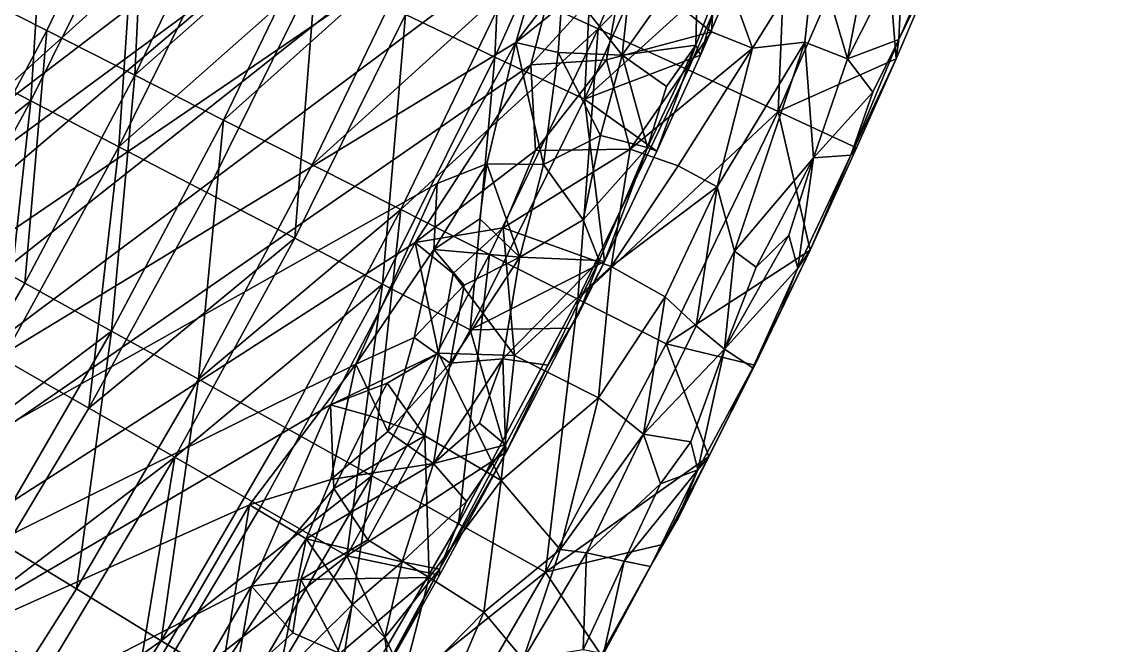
# Model space of a CAD drawing. Header units: metres. Extents: x -30 to 13953, y 0 to 4840.
# Drawn here: x 13518.3 to 13847.6, y 1421.6 to 1610.9 of the extents above; entities that cross this region are included whole.
import ezdxf

# ---------------------------------------------------------------- set-up
doc = ezdxf.new("R2010")
doc.units = ezdxf.units.M
doc.layers.add('SCOCCA', color=7, linetype='Continuous')

msp = doc.modelspace()

# ---------------------------------------------------------------- linework, layer by layer
at = {"layer": 'SCOCCA'}
for points in [[(13025, 3690, 1250), (13846.4, 2399.1, 1367), (13025, 1150, 1250)], [(13021.1, 3629, 1305), (13021.1, 1211, 1305), (13838.8, 2419.9, 1421.4)], [(13838.8, 2419.9, 1421.4), (13021.1, 1211, 1305), (13838, 2364.5, 1421.3)], [(13846.4, 2399.1, 1367), (13845, 2343.6, 1366.8), (13025, 1150, 1250)], [(13838, 2364.5, 1421.3), (13021.1, 1211, 1305), (13835.6, 2309, 1421)], [(13845, 2343.6, 1366.8), (13847.6, 2281.6, 1367.4), (13025, 1150, 1250)], [(13835.6, 2309, 1421), (13021.1, 1211, 1305), (13834.6, 2254.1, 1421.1)], [(13847.6, 2281.6, 1367.4), (13837.5, 2232.9, 1365.7), (13025, 1150, 1250)], [(13834.6, 2254.1, 1421.1), (13021.1, 1211, 1305), (13832.8, 2194.2, 1421.2)], [(13837.5, 2232.9, 1365.7), (13831.4, 2177.8, 1364.8), (13025, 1150, 1250)], [(13832.8, 2194.2, 1421.2), (13021.1, 1211, 1305), (13830.4, 2131.9, 1422)], [(13831.4, 2177.8, 1364.8), (13832.4, 2127.4, 1365.4), (13025, 1150, 1250)], [(13830.4, 2131.9, 1422), (13021.1, 1211, 1305), (13826.1, 2096.6, 1421.8)], [(13832.4, 2127.4, 1365.4), (13826.7, 2067.2, 1365.1), (13025, 1150, 1250)], [(13826.1, 2096.6, 1421.8), (13021.1, 1211, 1305), (13802.1, 2031, 1416.4)], [(13826.7, 2067.2, 1365.1), (13803.6, 2013.7, 1360.9), (13025, 1150, 1250)], [(13802.1, 2031, 1416.4), (13021.1, 1211, 1305), (13795.6, 1981, 1415.9)], [(13803.6, 2013.7, 1360.9), (13795.5, 1960.3, 1359.9), (13025, 1150, 1250)], [(13021.1, 1211, 1305), (13774.9, 1926, 1412.4), (13795.6, 1981, 1415.9)], [(13795.5, 1960.3, 1359.9), (13777.3, 1905.9, 1357.1), (13025, 1150, 1250)], [(13021.1, 1211, 1305), (13770.7, 1875.3, 1412.8), (13774.9, 1926, 1412.4)], [(13025, 1150, 1250), (13777.3, 1905.9, 1357.1), (13771.2, 1853.7, 1356.8)], [(13021.1, 1211, 1305), (13743.7, 1819.5, 1407.9), (13770.7, 1875.3, 1412.8)], [(13025, 1150, 1250), (13771.2, 1853.7, 1356.8), (13744.9, 1799.7, 1352.5)], [(13021.1, 1211, 1305), (13735.4, 1755.9, 1408.4), (13743.7, 1819.5, 1407.9)], [(13025, 1150, 1250), (13744.9, 1799.7, 1352.5), (13736.6, 1754.3, 1351.7)], [(13021.1, 1211, 1305), (13706.4, 1715, 1402.6), (13735.4, 1755.9, 1408.4)], [(13025, 1150, 1250), (13736.6, 1754.3, 1351.7), (13708.7, 1690.4, 1347.6)], [(13021.1, 1211, 1305), (13685.5, 1663.5, 1399.6), (13706.4, 1715, 1402.6)], [(13025, 1150, 1250), (13708.7, 1690.4, 1347.6), (13685, 1644.4, 1344)], [(13662, 1600.2, 1904.7), (13634.8, 1613.1, 2134.8), (13665.7, 1682.3, 2134.8)], [(13662, 1600.2, 1904.7), (13665.7, 1682.3, 2134.8), (13693.4, 1670.5, 1904.7)], [(13494.4, 1600.8, 3055.3), (13498.7, 1677.2, 3285.4), (13525.9, 1664.3, 3055.3)], [(13693.3, 1608.8, 2139.8), (13723.6, 1678.6, 2139.8), (13665.9, 1621.4, 2370.1)], [(13751.4, 1667.1, 1909.4), (13723.6, 1678.6, 2139.8), (13693.3, 1608.8, 2139.8)], [(13525.9, 1608.3, 3291.6), (13556.3, 1671.5, 3291.6), (13499, 1621.9, 3521.9)], [(13552.7, 1594.7, 3061.2), (13556.3, 1671.5, 3291.6), (13525.9, 1608.3, 3291.6)], [(13552.7, 1594.7, 3061.2), (13583.7, 1659, 3061.2), (13556.3, 1671.5, 3291.6)], [(13689.2, 1587.4, 1674.5), (13662, 1600.2, 1904.7), (13693.4, 1670.5, 1904.7)], [(13689.2, 1587.4, 1674.5), (13693.4, 1670.5, 1904.7), (13721.1, 1658.8, 1674.5)], [(13720.6, 1596.3, 1909.4), (13751.4, 1667.1, 1909.4), (13693.3, 1608.8, 2139.8)], [(13748, 1583.7, 1679.1), (13751.4, 1667.1, 1909.4), (13720.6, 1596.3, 1909.4)], [(13748, 1583.7, 1679.1), (13779.3, 1655.7, 1679.1), (13751.4, 1667.1, 1909.4)], [(13021.1, 1211, 1305), (13668.3, 1604.6, 1397.9), (13685.5, 1663.5, 1399.6)], [(13521.1, 1586.9, 2825.1), (13494.4, 1600.8, 3055.3), (13525.9, 1664.3, 3055.3)], [(13521.1, 1586.9, 2825.1), (13525.9, 1664.3, 3055.3), (13553.1, 1651.5, 2825.1)], [(13704.2, 1633.6, 1410.3), (13685.5, 1663.5, 1399.6), (13668.3, 1604.6, 1397.9)], [(13611.1, 1646.4, 2830.9), (13583.7, 1659, 3061.2), (13552.7, 1594.7, 3061.2)], [(13689.2, 1587.4, 1674.5), (13721.1, 1658.8, 1674.5), (13737.8, 1631.6, 1471.5)], [(13748, 1583.7, 1679.1), (13783.8, 1599.7, 1474.5), (13779.3, 1655.7, 1679.1)], [(13779.3, 1655.7, 1679.1), (13783.8, 1599.7, 1474.5), (13797.8, 1632.6, 1475.8)], [(13547.8, 1573, 2595), (13521.1, 1586.9, 2825.1), (13553.1, 1651.5, 2825.1)], [(13547.8, 1573, 2595), (13553.1, 1651.5, 2825.1), (13580.3, 1638.7, 2595)], [(13025, 1150, 1250), (13685, 1644.4, 1344), (13672.9, 1597.8, 1342.7)], [(13579.6, 1581.1, 2830.9), (13611.1, 1646.4, 2830.9), (13552.7, 1594.7, 3061.2)], [(13638.5, 1633.9, 2600.5), (13611.1, 1646.4, 2830.9), (13579.6, 1581.1, 2830.9)], [(13672.9, 1597.8, 1342.7), (13685, 1644.4, 1344), (13701.3, 1629, 1348.5)], [(13607.6, 1625.9, 2364.9), (13547.8, 1573, 2595), (13580.3, 1638.7, 2595)], [(13606.5, 1567.5, 2600.5), (13638.5, 1633.9, 2600.5), (13579.6, 1581.1, 2830.9)], [(13665.9, 1621.4, 2370.1), (13638.5, 1633.9, 2600.5), (13606.5, 1567.5, 2600.5)], [(13704.2, 1633.6, 1410.3), (13668.3, 1604.6, 1397.9), (13682.7, 1623.6, 1400.6)], [(13700.6, 1600.8, 1416.3), (13704.2, 1633.6, 1410.3), (13682.7, 1623.6, 1400.6)], [(13723.7, 1633.5, 1426.7), (13704.2, 1633.6, 1410.3), (13700.6, 1600.8, 1416.3)], [(13723.7, 1633.5, 1426.7), (13700.6, 1600.8, 1416.3), (13723, 1603.8, 1448.8)], [(13723.7, 1633.5, 1426.7), (13723, 1603.8, 1448.8), (13733.5, 1631.5, 1446.6)], [(13689.2, 1587.4, 1674.5), (13737.8, 1631.6, 1471.5), (13724.4, 1600.8, 1466.2)], [(13729.3, 1633.2, 1359.9), (13727.7, 1607.9, 1363.6), (13701.3, 1629, 1348.5)], [(13723, 1603.8, 1448.8), (13724.4, 1600.8, 1466.2), (13733.5, 1631.5, 1446.6)], [(13737.8, 1631.6, 1471.5), (13733.5, 1631.5, 1446.6), (13724.4, 1600.8, 1466.2)], [(13729.3, 1633.2, 1359.9), (13740.2, 1602.9, 1374.1), (13727.7, 1607.9, 1363.6)], [(13729.3, 1633.2, 1359.9), (13759.1, 1633.3, 1381.6), (13740.2, 1602.9, 1374.1)], [(13756.1, 1604.7, 1389.2), (13740.2, 1602.9, 1374.1), (13759.1, 1633.3, 1381.6)], [(13769, 1599.7, 1410.8), (13756.1, 1604.7, 1389.2), (13759.1, 1633.3, 1381.6)], [(13769, 1599.7, 1410.8), (13759.1, 1633.3, 1381.6), (13773.8, 1624.3, 1402.2)], [(13773.8, 1624.3, 1402.2), (13785.8, 1633, 1417.6), (13769, 1599.7, 1410.8)], [(13769, 1599.7, 1410.8), (13785.8, 1633, 1417.6), (13784.6, 1605.5, 1448.8)], [(13784.6, 1605.5, 1448.8), (13797.8, 1632.6, 1475.8), (13783.8, 1599.7, 1474.5)], [(13784.6, 1605.5, 1448.8), (13785.8, 1633, 1417.6), (13796.8, 1633.3, 1452.6)], [(13784.6, 1605.5, 1448.8), (13796.8, 1633.3, 1452.6), (13797.8, 1632.6, 1475.8)], [(13695.9, 1599.4, 1349.3), (13672.9, 1597.8, 1342.7), (13701.3, 1629, 1348.5)], [(13701.3, 1629, 1348.5), (13727.7, 1607.9, 1363.6), (13695.9, 1599.4, 1349.3)], [(13574.5, 1559.1, 2364.9), (13547.8, 1573, 2595), (13607.6, 1625.9, 2364.9)], [(13601.2, 1545.2, 2134.8), (13574.5, 1559.1, 2364.9), (13607.6, 1625.9, 2364.9)], [(13601.2, 1545.2, 2134.8), (13607.6, 1625.9, 2364.9), (13634.8, 1613.1, 2134.8)], [(13681.2, 1601.6, 1402.6), (13682.7, 1623.6, 1400.6), (13668.3, 1604.6, 1397.9)], [(13700.6, 1600.8, 1416.3), (13682.7, 1623.6, 1400.6), (13681.2, 1601.6, 1402.6)], [(13493, 1546.3, 3291.6), (13525.9, 1608.3, 3291.6), (13499, 1621.9, 3521.9)], [(13633.4, 1553.9, 2370.1), (13665.9, 1621.4, 2370.1), (13606.5, 1567.5, 2600.5)], [(13693.3, 1608.8, 2139.8), (13665.9, 1621.4, 2370.1), (13633.4, 1553.9, 2370.1)], [(13627.8, 1531.3, 1904.7), (13601.2, 1545.2, 2134.8), (13634.8, 1613.1, 2134.8)], [(13627.8, 1531.3, 1904.7), (13634.8, 1613.1, 2134.8), (13662, 1600.2, 1904.7)], [(13519.3, 1531.6, 3061.2), (13525.9, 1608.3, 3291.6), (13493, 1546.3, 3291.6)], [(13519.3, 1531.6, 3061.2), (13552.7, 1594.7, 3061.2), (13525.9, 1608.3, 3291.6)], [(13660.3, 1540.3, 2139.8), (13693.3, 1608.8, 2139.8), (13633.4, 1553.9, 2370.1)], [(13687.1, 1526.7, 1909.4), (13693.3, 1608.8, 2139.8), (13660.3, 1540.3, 2139.8)], [(13687.1, 1526.7, 1909.4), (13720.6, 1596.3, 1909.4), (13693.3, 1608.8, 2139.8)], [(13703, 1572.2, 1356.3), (13695.9, 1599.4, 1349.3), (13727.7, 1607.9, 1363.6)], [(13703, 1572.2, 1356.3), (13727.7, 1607.9, 1363.6), (13740.2, 1602.9, 1374.1)], [(13021.1, 1211, 1305), (13644.4, 1561.8, 1394.1), (13668.3, 1604.6, 1397.9)], [(13659.5, 1567.8, 1397.9), (13668.3, 1604.6, 1397.9), (13644.4, 1561.8, 1394.1)], [(13668.3, 1604.6, 1397.9), (13659.5, 1567.8, 1397.9), (13676.7, 1567.6, 1407.1)], [(13681.2, 1601.6, 1402.6), (13668.3, 1604.6, 1397.9), (13676.7, 1567.6, 1407.1)], [(13700.6, 1600.8, 1416.3), (13714.1, 1591.3, 1439.1), (13723, 1603.8, 1448.8)], [(13711.1, 1571.6, 1468), (13723, 1603.8, 1448.8), (13708.3, 1572.7, 1446.3)], [(13708.3, 1572.7, 1446.3), (13723, 1603.8, 1448.8), (13714.1, 1591.3, 1439.1)], [(13711.1, 1571.6, 1468), (13724.4, 1600.8, 1466.2), (13723, 1603.8, 1448.8)], [(13734.7, 1541.3, 1394.5), (13729.5, 1560.8, 1379.2), (13756.1, 1604.7, 1389.2)], [(13729.5, 1560.8, 1379.2), (13740.2, 1602.9, 1374.1), (13756.1, 1604.7, 1389.2)], [(13758.7, 1569.6, 1415.1), (13734.7, 1541.3, 1394.5), (13756.1, 1604.7, 1389.2)], [(13758.7, 1569.6, 1415.1), (13756.1, 1604.7, 1389.2), (13769, 1599.7, 1410.8)], [(13769, 1599.7, 1410.8), (13784.6, 1605.5, 1448.8), (13776.7, 1589.6, 1441.9)], [(13770, 1570.4, 1451.7), (13776.7, 1589.6, 1441.9), (13784.6, 1605.5, 1448.8)], [(13770, 1570.4, 1451.7), (13784.6, 1605.5, 1448.8), (13783.8, 1599.7, 1474.5)], [(13521.1, 1586.9, 2825.1), (13460.4, 1538.5, 3055.3), (13494.4, 1600.8, 3055.3)], [(13676.7, 1567.6, 1407.1), (13694, 1576.4, 1418.8), (13681.2, 1601.6, 1402.6)], [(13694, 1576.4, 1418.8), (13700.6, 1600.8, 1416.3), (13681.2, 1601.6, 1402.6)], [(13689.2, 1587.4, 1674.5), (13724.4, 1600.8, 1466.2), (13711.1, 1571.6, 1468)], [(13708.3, 1572.7, 1446.3), (13700.6, 1600.8, 1416.3), (13694, 1576.4, 1418.8)], [(13708.3, 1572.7, 1446.3), (13714.1, 1591.3, 1439.1), (13700.6, 1600.8, 1416.3)], [(13703, 1572.2, 1356.3), (13740.2, 1602.9, 1374.1), (13717.6, 1567.2, 1366.7)], [(13729.5, 1560.8, 1379.2), (13717.6, 1567.2, 1366.7), (13740.2, 1602.9, 1374.1)], [(13025, 1150, 1250), (13672.9, 1597.8, 1342.7), (13637.8, 1543.9, 1337.3)], [(13654.5, 1517.4, 1674.5), (13627.8, 1531.3, 1904.7), (13662, 1600.2, 1904.7)], [(13674.3, 1571.8, 1344.5), (13637.8, 1543.9, 1337.3), (13672.9, 1597.8, 1342.7)], [(13654.5, 1517.4, 1674.5), (13662, 1600.2, 1904.7), (13689.2, 1587.4, 1674.5)], [(13695.9, 1599.4, 1349.3), (13674.3, 1571.8, 1344.5), (13672.9, 1597.8, 1342.7)], [(13674.3, 1571.8, 1344.5), (13695.9, 1599.4, 1349.3), (13703, 1572.2, 1356.3)], [(13748, 1583.7, 1679.1), (13771.8, 1572.6, 1475.9), (13783.8, 1599.7, 1474.5)], [(13769, 1599.7, 1410.8), (13776.7, 1589.6, 1441.9), (13758.7, 1569.6, 1415.1)], [(13770, 1570.4, 1451.7), (13783.8, 1599.7, 1474.5), (13771.8, 1572.6, 1475.9)], [(13545.6, 1517, 2830.9), (13552.7, 1594.7, 3061.2), (13519.3, 1531.6, 3061.2)], [(13545.6, 1517, 2830.9), (13579.6, 1581.1, 2830.9), (13552.7, 1594.7, 3061.2)], [(13748, 1583.7, 1679.1), (13720.6, 1596.3, 1909.4), (13687.1, 1526.7, 1909.4)], [(13654.5, 1517.4, 1674.5), (13689.2, 1587.4, 1674.5), (13695.2, 1538.1, 1467)], [(13689.2, 1587.4, 1674.5), (13711.1, 1571.6, 1468), (13695.2, 1538.1, 1467)], [(13776.7, 1589.6, 1441.9), (13770, 1570.4, 1451.7), (13758.7, 1569.6, 1415.1)], [(13486.5, 1523.5, 2825.1), (13460.4, 1538.5, 3055.3), (13521.1, 1586.9, 2825.1)], [(13512.6, 1508.6, 2595), (13486.5, 1523.5, 2825.1), (13521.1, 1586.9, 2825.1)], [(13512.6, 1508.6, 2595), (13521.1, 1586.9, 2825.1), (13547.8, 1573, 2595)], [(13572, 1502.4, 2600.5), (13579.6, 1581.1, 2830.9), (13545.6, 1517, 2830.9)], [(13572, 1502.4, 2600.5), (13606.5, 1567.5, 2600.5), (13579.6, 1581.1, 2830.9)], [(13714, 1513.1, 1679.1), (13748, 1583.7, 1679.1), (13687.1, 1526.7, 1909.4)], [(13714, 1513.1, 1679.1), (13757.7, 1541.6, 1471.3), (13748, 1583.7, 1679.1)], [(13748, 1583.7, 1679.1), (13757.7, 1541.6, 1471.3), (13771.8, 1572.6, 1475.9)], [(13688.8, 1550.8, 1424.9), (13694, 1576.4, 1418.8), (13676.7, 1567.6, 1407.1)], [(13688.8, 1550.8, 1424.9), (13708.3, 1572.7, 1446.3), (13694, 1576.4, 1418.8)], [(13538.7, 1493.6, 2364.9), (13512.6, 1508.6, 2595), (13547.8, 1573, 2595)], [(13538.7, 1493.6, 2364.9), (13547.8, 1573, 2595), (13574.5, 1559.1, 2364.9)], [(13664.5, 1548.4, 1343.4), (13637.8, 1543.9, 1337.3), (13674.3, 1571.8, 1344.5)], [(13703, 1572.2, 1356.3), (13664.5, 1548.4, 1343.4), (13674.3, 1571.8, 1344.5)], [(13703, 1572.2, 1356.3), (13697.3, 1536.6, 1361.1), (13664.5, 1548.4, 1343.4)], [(13693.6, 1538.4, 1448.9), (13708.3, 1572.7, 1446.3), (13688.8, 1550.8, 1424.9)], [(13693.6, 1538.4, 1448.9), (13695.2, 1538.1, 1467), (13708.3, 1572.7, 1446.3)], [(13708.3, 1572.7, 1446.3), (13695.2, 1538.1, 1467), (13711.1, 1571.6, 1468)], [(13703, 1572.2, 1356.3), (13717.6, 1567.2, 1366.7), (13697.3, 1536.6, 1361.1)], [(13757.7, 1541.6, 1471.3), (13770, 1570.4, 1451.7), (13771.8, 1572.6, 1475.9)], [(13633.4, 1553.9, 2370.1), (13606.5, 1567.5, 2600.5), (13572, 1502.4, 2600.5)], [(13643.4, 1541.8, 1394.9), (13659.5, 1567.8, 1397.9), (13644.4, 1561.8, 1394.1)], [(13657.4, 1551.1, 1399.1), (13659.5, 1567.8, 1397.9), (13643.4, 1541.8, 1394.9)], [(13657.4, 1551.1, 1399.1), (13669.5, 1539.5, 1410.6), (13659.5, 1567.8, 1397.9)], [(13669.5, 1539.5, 1410.6), (13676.7, 1567.6, 1407.1), (13659.5, 1567.8, 1397.9)], [(13688.8, 1550.8, 1424.9), (13676.7, 1567.6, 1407.1), (13669.5, 1539.5, 1410.6)], [(13758.7, 1569.6, 1415.1), (13741.3, 1536.4, 1408.8), (13734.7, 1541.3, 1394.5)], [(13758.7, 1569.6, 1415.1), (13751.2, 1546.1, 1420.7), (13741.3, 1536.4, 1408.8)], [(13753.9, 1536.1, 1446.6), (13751.2, 1546.1, 1420.7), (13758.7, 1569.6, 1415.1)], [(13770, 1570.4, 1451.7), (13757.7, 1541.6, 1471.3), (13753.9, 1536.1, 1446.6)], [(13753.9, 1536.1, 1446.6), (13758.7, 1569.6, 1415.1), (13770, 1570.4, 1451.7)], [(13729.5, 1560.8, 1379.2), (13697.3, 1536.6, 1361.1), (13717.6, 1567.2, 1366.7)], [(13021.1, 1211, 1305), (13619.7, 1507, 1391), (13644.4, 1561.8, 1394.1)], [(13643.4, 1541.8, 1394.9), (13644.4, 1561.8, 1394.1), (13619.7, 1507, 1391)], [(13601.2, 1545.2, 2134.8), (13538.7, 1493.6, 2364.9), (13574.5, 1559.1, 2364.9)], [(13729.5, 1560.8, 1379.2), (13713.7, 1527.4, 1376.9), (13697.3, 1536.6, 1361.1)], [(13729.5, 1560.8, 1379.2), (13723.1, 1518.6, 1392.4), (13713.7, 1527.4, 1376.9)], [(13734.7, 1541.3, 1394.5), (13723.1, 1518.6, 1392.4), (13729.5, 1560.8, 1379.2)], [(13598.3, 1487.7, 2370.1), (13633.4, 1553.9, 2370.1), (13572, 1502.4, 2600.5)], [(13624.6, 1473.1, 2139.8), (13633.4, 1553.9, 2370.1), (13598.3, 1487.7, 2370.1)], [(13624.6, 1473.1, 2139.8), (13660.3, 1540.3, 2139.8), (13633.4, 1553.9, 2370.1)], [(13669.5, 1539.5, 1410.6), (13657.4, 1551.1, 1399.1), (13643.4, 1541.8, 1394.9)], [(13649.3, 1534.5, 1339.9), (13637.8, 1543.9, 1337.3), (13664.5, 1548.4, 1343.4)], [(13667.9, 1509.6, 1350.5), (13649.3, 1534.5, 1339.9), (13664.5, 1548.4, 1343.4)], [(13667.9, 1509.6, 1350.5), (13664.5, 1548.4, 1343.4), (13697.3, 1536.6, 1361.1)], [(13693.6, 1538.4, 1448.9), (13688.8, 1550.8, 1424.9), (13669.5, 1539.5, 1410.6)], [(13483.4, 1470, 3061.2), (13519.3, 1531.6, 3061.2), (13493, 1546.3, 3291.6)], [(13564.8, 1478.7, 2134.8), (13538.7, 1493.6, 2364.9), (13601.2, 1545.2, 2134.8)], [(13627.8, 1531.3, 1904.7), (13564.8, 1478.7, 2134.8), (13601.2, 1545.2, 2134.8)], [(13741.3, 1536.4, 1408.8), (13751.2, 1546.1, 1420.7), (13731.7, 1511.5, 1412.3)], [(13753.9, 1536.1, 1446.6), (13731.7, 1511.5, 1412.3), (13751.2, 1546.1, 1420.7)], [(13025, 1150, 1250), (13637.8, 1543.9, 1337.3), (13612.1, 1494.6, 1333.6)], [(13644.8, 1510.3, 1340.4), (13612.1, 1494.6, 1333.6), (13637.8, 1543.9, 1337.3)], [(13637.5, 1515.1, 1396), (13643.4, 1541.8, 1394.9), (13619.7, 1507, 1391)], [(13637.5, 1515.1, 1396), (13652.6, 1531, 1400.4), (13643.4, 1541.8, 1394.9)], [(13649.3, 1534.5, 1339.9), (13644.8, 1510.3, 1340.4), (13637.8, 1543.9, 1337.3)], [(13669.5, 1539.5, 1410.6), (13643.4, 1541.8, 1394.9), (13652.6, 1531, 1400.4)], [(13714, 1513.1, 1679.1), (13740.9, 1506.7, 1469.8), (13757.7, 1541.6, 1471.3)], [(13734.7, 1541.3, 1394.5), (13731.7, 1511.5, 1412.3), (13723.1, 1518.6, 1392.4)], [(13734.7, 1541.3, 1394.5), (13741.3, 1536.4, 1408.8), (13731.7, 1511.5, 1412.3)], [(13757.7, 1541.6, 1471.3), (13740.9, 1506.7, 1469.8), (13740.3, 1505.9, 1452.9)], [(13757.7, 1541.6, 1471.3), (13740.3, 1505.9, 1452.9), (13753.9, 1536.1, 1446.6)], [(13650.9, 1458.5, 1909.4), (13660.3, 1540.3, 2139.8), (13624.6, 1473.1, 2139.8)], [(13648.4, 1507.3, 1403.6), (13669.5, 1539.5, 1410.6), (13652.6, 1531, 1400.4)], [(13664.4, 1508.6, 1418.2), (13669.5, 1539.5, 1410.6), (13648.4, 1507.3, 1403.6)], [(13650.9, 1458.5, 1909.4), (13687.1, 1526.7, 1909.4), (13660.3, 1540.3, 2139.8)], [(13654.5, 1517.4, 1674.5), (13695.2, 1538.1, 1467), (13684.8, 1517.9, 1470.5)], [(13693.6, 1538.4, 1448.9), (13669.5, 1539.5, 1410.6), (13664.4, 1508.6, 1418.2)], [(13678, 1506.7, 1448), (13693.6, 1538.4, 1448.9), (13664.4, 1508.6, 1418.2)], [(13678, 1506.7, 1448), (13687.6, 1522.5, 1457.1), (13693.6, 1538.4, 1448.9)], [(13695.2, 1538.1, 1467), (13687.6, 1522.5, 1457.1), (13684.8, 1517.9, 1470.5)], [(13695.2, 1538.1, 1467), (13693.6, 1538.4, 1448.9), (13687.6, 1522.5, 1457.1)], [(13693.4, 1496.7, 1370.2), (13667.9, 1509.6, 1350.5), (13697.3, 1536.6, 1361.1)], [(13693.4, 1496.7, 1370.2), (13697.3, 1536.6, 1361.1), (13713.7, 1527.4, 1376.9)], [(13740.3, 1505.9, 1452.9), (13731.7, 1511.5, 1412.3), (13753.9, 1536.1, 1446.6)], [(13748.6, 1522.8, 1451.6), (13753.9, 1536.1, 1446.6), (13740.3, 1505.9, 1452.9)], [(13545.6, 1517, 2830.9), (13519.3, 1531.6, 3061.2), (13483.4, 1470, 3061.2)], [(13590.9, 1463.7, 1904.7), (13564.8, 1478.7, 2134.8), (13627.8, 1531.3, 1904.7)], [(13617, 1448.8, 1674.5), (13590.9, 1463.7, 1904.7), (13627.8, 1531.3, 1904.7)], [(13617, 1448.8, 1674.5), (13627.8, 1531.3, 1904.7), (13654.5, 1517.4, 1674.5)], [(13667.9, 1509.6, 1350.5), (13644.8, 1510.3, 1340.4), (13649.3, 1534.5, 1339.9)], [(13648.4, 1507.3, 1403.6), (13652.6, 1531, 1400.4), (13637.5, 1515.1, 1396)], [(13677.3, 1443.8, 1679.1), (13687.1, 1526.7, 1909.4), (13650.9, 1458.5, 1909.4)], [(13677.3, 1443.8, 1679.1), (13714, 1513.1, 1679.1), (13687.1, 1526.7, 1909.4)], [(13707.1, 1485.7, 1391.2), (13693.4, 1496.7, 1370.2), (13713.7, 1527.4, 1376.9)], [(13707.1, 1485.7, 1391.2), (13713.7, 1527.4, 1376.9), (13723.1, 1518.6, 1392.4)], [(13687.6, 1522.5, 1457.1), (13678, 1506.7, 1448), (13684.8, 1517.9, 1470.5)], [(13723.1, 1518.6, 1392.4), (13731.7, 1511.5, 1412.3), (13707.1, 1485.7, 1391.2)], [(13509.2, 1454.3, 2830.9), (13545.6, 1517, 2830.9), (13483.4, 1470, 3061.2)], [(13534.9, 1438.7, 2600.5), (13545.6, 1517, 2830.9), (13509.2, 1454.3, 2830.9)], [(13534.9, 1438.7, 2600.5), (13572, 1502.4, 2600.5), (13545.6, 1517, 2830.9)], [(13617, 1448.8, 1674.5), (13654.5, 1517.4, 1674.5), (13665.4, 1480.2, 1467.8)], [(13637.5, 1515.1, 1396), (13619.7, 1507, 1391), (13629.5, 1486.5, 1397.1)], [(13648.4, 1507.3, 1403.6), (13637.5, 1515.1, 1396), (13629.5, 1486.5, 1397.1)], [(13654.5, 1517.4, 1674.5), (13684.8, 1517.9, 1470.5), (13665.4, 1480.2, 1467.8)], [(13678, 1506.7, 1448), (13665.4, 1480.2, 1467.8), (13684.8, 1517.9, 1470.5)], [(13677.3, 1443.8, 1679.1), (13726.9, 1478.9, 1469.3), (13714, 1513.1, 1679.1)], [(13731.7, 1511.5, 1412.3), (13721.5, 1483.4, 1418.8), (13707.1, 1485.7, 1391.2)], [(13714, 1513.1, 1679.1), (13726.9, 1478.9, 1469.3), (13740.9, 1506.7, 1469.8)], [(13723.6, 1474.9, 1441.5), (13721.5, 1483.4, 1418.8), (13731.7, 1511.5, 1412.3)], [(13723.6, 1474.9, 1441.5), (13731.7, 1511.5, 1412.3), (13740.3, 1505.9, 1452.9)], [(13500.4, 1429.7, 2364.9), (13512.6, 1508.6, 2595), (13538.7, 1493.6, 2364.9)], [(13629.3, 1501.2, 1336.7), (13612.1, 1494.6, 1333.6), (13644.8, 1510.3, 1340.4)], [(13644.8, 1510.3, 1340.4), (13640.7, 1485.2, 1341.7), (13629.3, 1501.2, 1336.7)], [(13644.8, 1510.3, 1340.4), (13663.9, 1471.6, 1356.4), (13640.7, 1485.2, 1341.7)], [(13648.4, 1507.3, 1403.6), (13643.3, 1476.8, 1411.2), (13664.4, 1508.6, 1418.2)], [(13643.3, 1476.8, 1411.2), (13657.3, 1489.1, 1419.9), (13664.4, 1508.6, 1418.2)], [(13644.8, 1510.3, 1340.4), (13667.9, 1509.6, 1350.5), (13663.9, 1471.6, 1356.4)], [(13665.2, 1482.5, 1445), (13664.4, 1508.6, 1418.2), (13657.3, 1489.1, 1419.9)], [(13693.4, 1496.7, 1370.2), (13663.9, 1471.6, 1356.4), (13667.9, 1509.6, 1350.5)], [(13665.2, 1482.5, 1445), (13678, 1506.7, 1448), (13664.4, 1508.6, 1418.2)], [(13021.1, 1211, 1305), (13587.5, 1464.3, 1385.7), (13619.7, 1507, 1391)], [(13612.2, 1471.9, 1391.9), (13619.7, 1507, 1391), (13587.5, 1464.3, 1385.7)], [(13619.7, 1507, 1391), (13612.2, 1471.9, 1391.9), (13629.5, 1486.5, 1397.1)], [(13648.4, 1507.3, 1403.6), (13629.5, 1486.5, 1397.1), (13643.3, 1476.8, 1411.2)], [(13665.2, 1482.5, 1445), (13665.4, 1480.2, 1467.8), (13678, 1506.7, 1448)], [(13726.9, 1478.9, 1469.3), (13723.6, 1474.9, 1441.5), (13740.3, 1505.9, 1452.9)], [(13726.9, 1478.9, 1469.3), (13740.3, 1505.9, 1452.9), (13740.9, 1506.7, 1469.8)], [(13560.6, 1423, 2370.1), (13572, 1502.4, 2600.5), (13534.9, 1438.7, 2600.5)], [(13560.6, 1423, 2370.1), (13598.3, 1487.7, 2370.1), (13572, 1502.4, 2600.5)], [(13624, 1491.3, 1335.9), (13612.1, 1494.6, 1333.6), (13629.3, 1501.2, 1336.7)], [(13624, 1491.3, 1335.9), (13629.3, 1501.2, 1336.7), (13640.7, 1485.2, 1341.7)], [(13693.4, 1496.7, 1370.2), (13681.8, 1450.7, 1380.1), (13663.9, 1471.6, 1356.4)], [(13707.1, 1485.7, 1391.2), (13681.8, 1450.7, 1380.1), (13693.4, 1496.7, 1370.2)], [(13025, 1150, 1250), (13612.1, 1494.6, 1333.6), (13588.1, 1439.6, 1330.5)], [(13564.8, 1478.7, 2134.8), (13500.4, 1429.7, 2364.9), (13538.7, 1493.6, 2364.9)], [(13613.1, 1469.2, 1334.6), (13588.1, 1439.6, 1330.5), (13612.1, 1494.6, 1333.6)], [(13613.1, 1469.2, 1334.6), (13612.1, 1494.6, 1333.6), (13624, 1491.3, 1335.9)], [(13613.1, 1469.2, 1334.6), (13624, 1491.3, 1335.9), (13640.7, 1485.2, 1341.7)], [(13665.2, 1482.5, 1445), (13657.3, 1489.1, 1419.9), (13643.3, 1476.8, 1411.2)], [(13624.6, 1473.1, 2139.8), (13598.3, 1487.7, 2370.1), (13560.6, 1423, 2370.1)], [(13643.3, 1476.8, 1411.2), (13629.5, 1486.5, 1397.1), (13612.2, 1471.9, 1391.9)], [(13613.1, 1469.2, 1334.6), (13640.7, 1485.2, 1341.7), (13623.4, 1453.6, 1339.1)], [(13642, 1442.2, 1350.5), (13623.4, 1453.6, 1339.1), (13640.7, 1485.2, 1341.7)], [(13642, 1442.2, 1350.5), (13640.7, 1485.2, 1341.7), (13663.9, 1471.6, 1356.4)], [(13707.1, 1485.7, 1391.2), (13689.8, 1449.7, 1390.7), (13681.8, 1450.7, 1380.1)], [(13707.1, 1485.7, 1391.2), (13712.2, 1470.6, 1411.5), (13689.8, 1449.7, 1390.7)], [(13712.2, 1470.6, 1411.5), (13707.1, 1485.7, 1391.2), (13721.5, 1483.4, 1418.8)], [(13653.3, 1465.3, 1433.4), (13665.2, 1482.5, 1445), (13643.3, 1476.8, 1411.2)], [(13653.3, 1465.3, 1433.4), (13645.1, 1444.7, 1443.5), (13665.2, 1482.5, 1445)], [(13645.1, 1444.7, 1443.5), (13665.4, 1480.2, 1467.8), (13665.2, 1482.5, 1445)], [(13723.6, 1474.9, 1441.5), (13712.2, 1470.6, 1411.5), (13721.5, 1483.4, 1418.8)], [(13525.9, 1413.7, 2134.8), (13500.4, 1429.7, 2364.9), (13564.8, 1478.7, 2134.8)], [(13551.4, 1397.7, 1904.7), (13525.9, 1413.7, 2134.8), (13564.8, 1478.7, 2134.8)], [(13551.4, 1397.7, 1904.7), (13564.8, 1478.7, 2134.8), (13590.9, 1463.7, 1904.7)], [(13617, 1448.8, 1674.5), (13665.4, 1480.2, 1467.8), (13645.2, 1442.9, 1465.1)], [(13645.1, 1444.7, 1443.5), (13645.2, 1442.9, 1465.1), (13665.4, 1480.2, 1467.8)], [(13677.3, 1443.8, 1679.1), (13712.9, 1452.2, 1468.3), (13726.9, 1478.9, 1469.3)], [(13726.9, 1478.9, 1469.3), (13712.9, 1452.2, 1468.3), (13717.7, 1460.3, 1463.1)], [(13726.9, 1478.9, 1469.3), (13717.7, 1460.3, 1463.1), (13717.5, 1460.3, 1452.2)], [(13726.9, 1478.9, 1469.3), (13717.5, 1460.3, 1452.2), (13723.6, 1474.9, 1441.5)], [(13643.3, 1476.8, 1411.2), (13612.2, 1471.9, 1391.9), (13604.7, 1453.9, 1392)], [(13643.3, 1476.8, 1411.2), (13604.7, 1453.9, 1392), (13633.8, 1446.9, 1416.8)], [(13653.3, 1465.3, 1433.4), (13643.3, 1476.8, 1411.2), (13633.8, 1446.9, 1416.8)], [(13586.4, 1407.4, 2139.8), (13624.6, 1473.1, 2139.8), (13560.6, 1423, 2370.1)], [(13612.1, 1391.7, 1909.4), (13624.6, 1473.1, 2139.8), (13586.4, 1407.4, 2139.8)], [(13612.1, 1391.7, 1909.4), (13650.9, 1458.5, 1909.4), (13624.6, 1473.1, 2139.8)], [(13709.2, 1445.5, 1451.1), (13701.2, 1447.1, 1413.7), (13723.6, 1474.9, 1441.5)], [(13723.6, 1474.9, 1441.5), (13701.2, 1447.1, 1413.7), (13712.2, 1470.6, 1411.5)], [(13717.5, 1460.3, 1452.2), (13709.2, 1445.5, 1451.1), (13723.6, 1474.9, 1441.5)], [(13604.7, 1453.9, 1392), (13612.2, 1471.9, 1391.9), (13587.5, 1464.3, 1385.7)], [(13603.1, 1441.6, 1333.9), (13588.1, 1439.6, 1330.5), (13613.1, 1469.2, 1334.6)], [(13613.1, 1469.2, 1334.6), (13623.4, 1453.6, 1339.1), (13603.1, 1441.6, 1333.9)], [(13658.6, 1431.7, 1365.3), (13642, 1442.2, 1350.5), (13663.9, 1471.6, 1356.4)], [(13658.6, 1431.7, 1365.3), (13663.9, 1471.6, 1356.4), (13681.8, 1450.7, 1380.1)], [(13712.2, 1470.6, 1411.5), (13701.2, 1447.1, 1413.7), (13689.8, 1449.7, 1390.7)], [(13021.1, 1211, 1305), (13559.5, 1416.3, 1381.7), (13587.5, 1464.3, 1385.7)], [(13617, 1448.8, 1674.5), (13551.4, 1397.7, 1904.7), (13590.9, 1463.7, 1904.7)], [(13579.4, 1414.9, 1387.3), (13587.5, 1464.3, 1385.7), (13559.5, 1416.3, 1381.7)], [(13579.4, 1414.9, 1387.3), (13604.7, 1453.9, 1392), (13587.5, 1464.3, 1385.7)], [(13653.3, 1465.3, 1433.4), (13633.8, 1446.9, 1416.8), (13645.1, 1444.7, 1443.5)], [(13712.9, 1452.2, 1468.3), (13709.2, 1445.5, 1451.1), (13717.7, 1460.3, 1463.1)], [(13717.7, 1460.3, 1463.1), (13709.2, 1445.5, 1451.1), (13717.5, 1460.3, 1452.2)], [(13677.3, 1443.8, 1679.1), (13650.9, 1458.5, 1909.4), (13612.1, 1391.7, 1909.4)], [(13495.4, 1376.5, 2600.5), (13534.9, 1438.7, 2600.5), (13509.2, 1454.3, 2830.9)], [(13596.3, 1411.7, 1396.7), (13604.7, 1453.9, 1392), (13579.4, 1414.9, 1387.3)], [(13596.3, 1411.7, 1396.7), (13618.7, 1434, 1406.6), (13604.7, 1453.9, 1392)], [(13603.1, 1441.6, 1333.9), (13623.4, 1453.6, 1339.1), (13642, 1442.2, 1350.5)], [(13604.7, 1453.9, 1392), (13618.7, 1434, 1406.6), (13633.8, 1446.9, 1416.8)], [(13681.8, 1450.7, 1380.1), (13670.6, 1417.3, 1386.5), (13658.6, 1431.7, 1365.3)], [(13681.8, 1450.7, 1380.1), (13689.8, 1449.7, 1390.7), (13670.6, 1417.3, 1386.5)], [(13689.8, 1449.7, 1390.7), (13688.8, 1420.2, 1417.5), (13670.6, 1417.3, 1386.5)], [(13677.3, 1443.8, 1679.1), (13694.2, 1418.6, 1470.8), (13712.9, 1452.2, 1468.3)], [(13689.8, 1449.7, 1390.7), (13701.2, 1447.1, 1413.7), (13688.8, 1420.2, 1417.5)], [(13709.2, 1445.5, 1451.1), (13712.9, 1452.2, 1468.3), (13694.2, 1418.6, 1470.8)], [(13576.8, 1381.7, 1674.5), (13551.4, 1397.7, 1904.7), (13617, 1448.8, 1674.5)], [(13576.8, 1381.7, 1674.5), (13617, 1448.8, 1674.5), (13631.3, 1418.3, 1463.2)], [(13617, 1448.8, 1674.5), (13645.2, 1442.9, 1465.1), (13631.3, 1418.3, 1463.2)], [(13633.8, 1446.9, 1416.8), (13618.7, 1434, 1406.6), (13628.6, 1424, 1426.6)], [(13645.1, 1444.7, 1443.5), (13633.8, 1446.9, 1416.8), (13628.6, 1424, 1426.6)], [(13694.9, 1419, 1449.6), (13688.8, 1420.2, 1417.5), (13701.2, 1447.1, 1413.7)], [(13694.9, 1419, 1449.6), (13701.2, 1447.1, 1413.7), (13709.2, 1445.5, 1451.1)], [(13637.9, 1376.1, 1679.1), (13677.3, 1443.8, 1679.1), (13612.1, 1391.7, 1909.4)], [(13628.6, 1424, 1426.6), (13629.7, 1416.3, 1443.7), (13645.1, 1444.7, 1443.5)], [(13629.7, 1416.3, 1443.7), (13631.3, 1418.3, 1463.2), (13645.1, 1444.7, 1443.5)], [(13645.1, 1444.7, 1443.5), (13631.3, 1418.3, 1463.2), (13645.2, 1442.9, 1465.1)], [(13637.9, 1376.1, 1679.1), (13694.2, 1418.6, 1470.8), (13677.3, 1443.8, 1679.1)], [(13694.2, 1418.6, 1470.8), (13694.9, 1419, 1449.6), (13709.2, 1445.5, 1451.1)], [(13025, 1150, 1250), (13588.1, 1439.6, 1330.5), (13556.8, 1385.4, 1326.1)], [(13582.8, 1409.3, 1330.8), (13556.8, 1385.4, 1326.1), (13588.1, 1439.6, 1330.5)], [(13582.8, 1409.3, 1330.8), (13588.1, 1439.6, 1330.5), (13600.6, 1425.4, 1334.4)], [(13588.1, 1439.6, 1330.5), (13603.1, 1441.6, 1333.9), (13600.6, 1425.4, 1334.4)], [(13614.9, 1419.1, 1341), (13600.6, 1425.4, 1334.4), (13603.1, 1441.6, 1333.9)], [(13614.9, 1419.1, 1341), (13603.1, 1441.6, 1333.9), (13642, 1442.2, 1350.5)], [(13642, 1442.2, 1350.5), (13632.5, 1405, 1354.8), (13614.9, 1419.1, 1341)], [(13658.6, 1431.7, 1365.3), (13632.5, 1405, 1354.8), (13642, 1442.2, 1350.5)], [(13560.6, 1423, 2370.1), (13534.9, 1438.7, 2600.5), (13495.4, 1376.5, 2600.5)], [(13610.8, 1408.6, 1412.8), (13618.7, 1434, 1406.6), (13596.3, 1411.7, 1396.7)], [(13610.8, 1408.6, 1412.8), (13628.6, 1424, 1426.6), (13618.7, 1434, 1406.6)], [(13525.9, 1413.7, 2134.8), (13459.5, 1367.3, 2364.9), (13500.4, 1429.7, 2364.9)], [(13658.6, 1431.7, 1365.3), (13643.9, 1397.3, 1367.1), (13632.5, 1405, 1354.8)], [(13670.6, 1417.3, 1386.5), (13643.9, 1397.3, 1367.1), (13658.6, 1431.7, 1365.3)], [(13520.5, 1359.8, 2370.1), (13560.6, 1423, 2370.1), (13495.4, 1376.5, 2600.5)], [(13586.4, 1407.4, 2139.8), (13560.6, 1423, 2370.1), (13520.5, 1359.8, 2370.1)], [(13582.8, 1409.3, 1330.8), (13600.6, 1425.4, 1334.4), (13614.9, 1419.1, 1341)], [(13628.6, 1424, 1426.6), (13610.8, 1408.6, 1412.8), (13629.7, 1416.3, 1443.7)]]:
    msp.add_3dface(points, dxfattribs=at)

doc.saveas('drawing.dxf')
